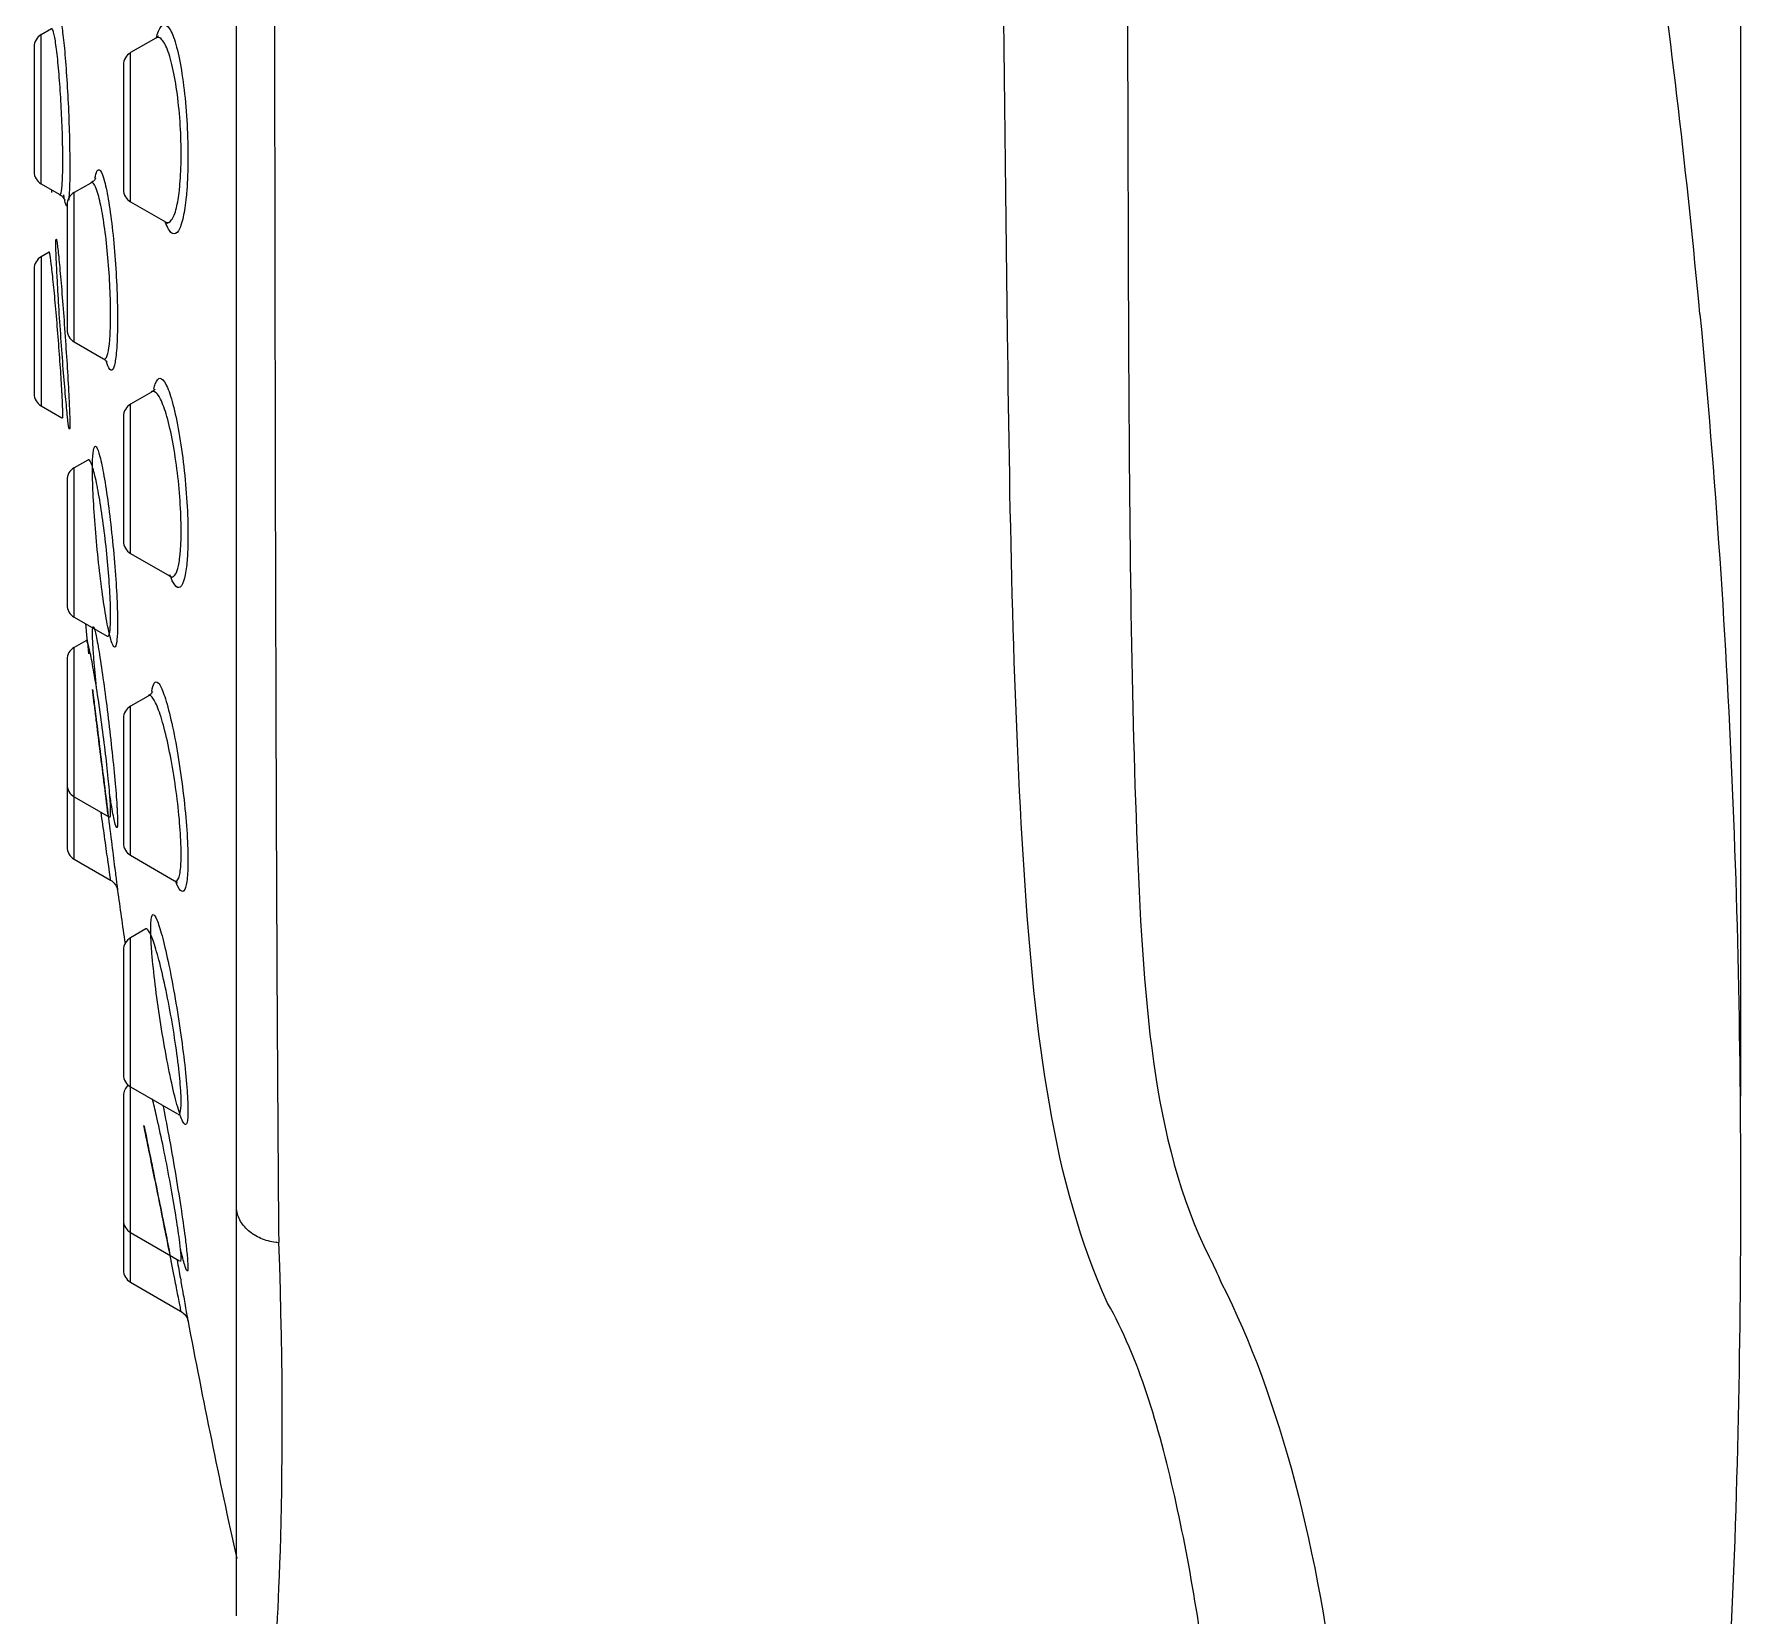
# Model space of a CAD drawing. Extents: x 1446 to 1743, y 841 to 1261.
# Drawn here: x 1647.24 to 1683.56, y 1069.95 to 1103.59 of the extents above; entities that cross this region are included whole.
import ezdxf

# ---------------------------------------------------------------- set-up
doc = ezdxf.new("R2010")
doc.units = 0
doc.header["$LTSCALE"] = 10
doc.header["$MEASUREMENT"] = 0
doc.layers.add('41', color=7, linetype='CONTINUOUS')
doc.layers.add('D', color=2, linetype='CONTINUOUS')

msp = doc.modelspace()

# ---------------------------------------------------------------- linework, layer by layer
at = {"layer": '41', "color": 7, "linetype": 'Continuous'}
for p, q in [((1647.613, 1103.706), (1647.393, 1103.579)), ((1647.243, 1103.32), (1647.243, 1100.666)), ((1649.827, 1103.505), (1649.293, 1103.197)), ((1649.143, 1102.937), (1649.143, 1100.284)), ((1647.393, 1100.406), (1647.775, 1100.185)), ((1648.446, 1100.424), (1648.093, 1100.221)), ((1649.293, 1100.024), (1650.033, 1099.596)), ((1647.943, 1099.961), (1647.943, 1097.307)), ((1647.559, 1098.953), (1647.393, 1098.857)), ((1647.243, 1098.597), (1647.243, 1095.944)), ((1648.093, 1097.047), (1648.718, 1096.686)), ((1647.393, 1095.684), (1647.832, 1095.43)), ((1649.737, 1095.977), (1649.293, 1095.721)), ((1647.832, 1095.43), (1647.833, 1095.43)), ((1649.143, 1095.461), (1649.143, 1092.807)), ((1648.381, 1094.534), (1648.093, 1094.368)), ((1647.943, 1094.108), (1647.943, 1091.454)), ((1649.293, 1092.547), (1650.124, 1092.068)), ((1648.093, 1091.194), (1648.794, 1090.79)), ((1648.342, 1090.691), (1648.093, 1090.547)), ((1648.344, 1090.692), (1648.342, 1090.691)), ((1647.943, 1090.288), (1647.943, 1087.634)), ((1649.665, 1089.515), (1649.293, 1089.3)), ((1649.143, 1089.041), (1649.143, 1086.387)), ((1647.943, 1087.634), (1647.943, 1086.307)), ((1648.093, 1087.374), (1648.845, 1086.94)), ((1648.093, 1086.047), (1648.866, 1085.601)), ((1649.293, 1086.127), (1650.227, 1085.588)), ((1649.617, 1084.561), (1649.293, 1084.374)), ((1649.143, 1084.114), (1649.143, 1081.46)), ((1649.293, 1081.201), (1650.289, 1080.626)), ((1649.143, 1081.017), (1649.143, 1078.364)), ((1649.143, 1078.363), (1649.143, 1077.307)), ((1649.293, 1078.104), (1650.337, 1077.501)), ((1649.293, 1077.047), (1650.357, 1076.433))]:
    msp.add_line(p, q, dxfattribs=at)
at = {"layer": '41', "color": 3, "linetype": 'Continuous'}
for p, q in [((1647.393, 1100.406), (1647.393, 1103.579)), ((1649.293, 1100.024), (1649.293, 1103.197)), ((1647.613, 1100.22), (1647.612, 1100.22)), ((1648.093, 1097.047), (1648.093, 1100.221)), ((1647.393, 1098.857), (1647.393, 1095.684)), ((1649.293, 1092.547), (1649.293, 1095.721)), ((1648.093, 1091.194), (1648.093, 1094.368)), ((1648.093, 1087.374), (1648.093, 1090.547)), ((1649.293, 1086.127), (1649.293, 1089.3)), ((1648.093, 1086.047), (1648.093, 1087.359)), ((1649.293, 1081.201), (1649.293, 1084.374)), ((1649.293, 1078.104), (1649.293, 1081.201)), ((1649.293, 1077.047), (1649.293, 1078.104))]:
    msp.add_line(p, q, dxfattribs=at)
at = {"layer": '41', "color": 7, "linetype": 'Continuous'}
for centre, radius, start, end in [((1647.543, 1103.32), 0.3, 120, 180), ((1649.443, 1102.937), 0.3, 120, 180), ((1647.543, 1100.666), 0.3, 180, 240), ((1648.243, 1099.961), 0.3, 120, 180), ((1649.443, 1100.284), 0.3, 180, 240), ((1647.543, 1098.597), 0.3, 120, 180), ((1648.243, 1097.307), 0.3, 180, 240), ((1647.543, 1095.944), 0.3, 180, 240), ((1649.443, 1095.461), 0.3, 120, 180), ((1648.243, 1094.108), 0.3, 120, 180), ((1649.443, 1092.807), 0.3, 180, 240), ((1648.243, 1091.454), 0.3, 180, 240), ((1826.151, 1109.634), 178.787, 185.96422, 186.17163), ((1648.243, 1090.288), 0.3, 120, 180), ((1649.443, 1089.041), 0.3, 120, 180), ((1648.243, 1087.634), 0.3, 180, 240), ((1648.243, 1086.307), 0.3, 180, 240), ((1649.443, 1086.387), 0.3, 180, 240), ((1826.151, 1109.634), 178.787, 187.79446, 188.16263), ((1649.443, 1084.114), 0.3, 120, 180), ((1649.443, 1081.46), 0.3, 180, 240), ((1649.443, 1081.017), 0.3, 132.3647, 180), ((1649.443, 1078.364), 0.3, 180, 240), ((1649.443, 1077.307), 0.3, 180, 240), ((1826.151, 1109.634), 178.787, 190.76312, 192.42296)]:
    msp.add_arc(centre, radius, start, end, dxfattribs=at)
at = {"layer": '41', "color": 7, "linetype": 'Continuous', "extrusion": (-8.56888e-20, -0.000466468, -1)}
msp.add_arc((-1648.719, 1085.339, -0.517), 0.3, 119.342, 172.877, dxfattribs=at)
at = {"layer": '41', "color": 7, "linetype": 'Continuous', "extrusion": (-0.000170266, 0.000958473, -1)}
msp.add_arc((-1650.219, 1076.166, 0.782), 0.3, 117.5876, 169.9027, dxfattribs=at)
at = {"layer": '41', "color": 3, "linetype": 'Continuous'}
for points, knots in [([(1667.944, 1097.229), (1667.865, 1103.599), (1667.795, 1110.33), (1667.685, 1120.115), (1667.649, 1123.266), (1667.586, 1129.345), (1667.558, 1132.247), (1667.507, 1137.525), (1667.485, 1139.966), (1667.453, 1144.216), (1667.442, 1146.025), (1667.42, 1149.01), (1667.41, 1150.151), (1667.399, 1151.675), (1667.397, 1152.071), (1667.397, 1152.07), (1667.397, 1152.07), (1667.397, 1152.07)], [0, 0, 0, 0, 0.25, 0.25, 0.374999, 0.374999, 0.499999, 0.499999, 0.624999, 0.624999, 0.749999, 0.749999, 0.874999, 0.874999, 0.999998, 0.999998, 1, 1, 1, 1]), ([(1652.35, 1150.296), (1652.35, 1150.296), (1652.35, 1150.296), (1652.35, 1150.294), (1652.351, 1149.623), (1652.353, 1147.073), (1652.353, 1145.172), (1652.353, 1137.895), (1652.35, 1130.956), (1652.349, 1119.029), (1652.348, 1114.937), (1652.352, 1106.519), (1652.355, 1102.373), (1652.368, 1094.317), (1652.377, 1090.501), (1652.403, 1083.563), (1652.421, 1080.474), (1652.443, 1077.902)], [0, 0, 0, 0, 0.00001, 0.00001, 0.125009, 0.125009, 0.250007, 0.250007, 0.500005, 0.500005, 0.625004, 0.625004, 0.750002, 0.750002, 0.875001, 0.875001, 1, 1, 1, 1]), ([(1670.32, 1150.152), (1670.32, 1150.152), (1670.32, 1150.152), (1670.32, 1150.153), (1670.321, 1149.775), (1670.328, 1148.318), (1670.336, 1147.226), (1670.348, 1144.375), (1670.352, 1142.646), (1670.367, 1138.585), (1670.376, 1136.254), (1670.397, 1131.209), (1670.406, 1128.434), (1670.427, 1122.624), (1670.441, 1119.609), (1670.476, 1110.235), (1670.49, 1103.778), (1670.513, 1097.634)], [0, 0, 0, 0, 0.000083, 0.000083, 0.125072, 0.125072, 0.250062, 0.250062, 0.375052, 0.375052, 0.500041, 0.500041, 0.625031, 0.625031, 0.750021, 0.750021, 1, 1, 1, 1]), ([(1647.728, 1103.837), (1647.728, 1103.839), (1647.729, 1103.84), (1647.729, 1103.842), (1647.738, 1103.923), (1647.749, 1103.969), (1647.762, 1103.976), (1647.775, 1103.983), (1647.79, 1103.951), (1647.806, 1103.883), (1647.822, 1103.815), (1647.839, 1103.709), (1647.855, 1103.573), (1647.872, 1103.437), (1647.889, 1103.268), (1647.904, 1103.079), (1647.92, 1102.89), (1647.935, 1102.677), (1647.948, 1102.456), (1647.961, 1102.237), (1647.972, 1102.004), (1647.98, 1101.778), (1647.989, 1101.552), (1647.995, 1101.327), (1647.998, 1101.121), (1648.002, 1100.9), (1648.002, 1100.694), (1648, 1100.523)], [0, 0, 0, 0, 0.002274, 0.002274, 0.002274, 0.125224, 0.125224, 0.125224, 0.248562, 0.248562, 0.248562, 0.372328, 0.372328, 0.372328, 0.496372, 0.496372, 0.496372, 0.620418, 0.620418, 0.620418, 0.744188, 0.744188, 0.744188, 0.867526, 0.867526, 0.867526, 1, 1, 1, 1]), ([(1647.851, 1100.69), (1647.851, 1100.701), (1647.851, 1100.712), (1647.851, 1100.723), (1647.853, 1100.865), (1647.853, 1101.032), (1647.85, 1101.212), (1647.85, 1101.213), (1647.849, 1101.214), (1647.849, 1101.216), (1647.846, 1101.397), (1647.84, 1101.595), (1647.831, 1101.793), (1647.823, 1101.991), (1647.812, 1102.195), (1647.799, 1102.388), (1647.786, 1102.581), (1647.771, 1102.767), (1647.755, 1102.932), (1647.74, 1103.096), (1647.723, 1103.244), (1647.706, 1103.362), (1647.689, 1103.479), (1647.673, 1103.571), (1647.657, 1103.629), (1647.641, 1103.687), (1647.626, 1103.714), (1647.613, 1103.706), (1647.613, 1103.706), (1647.613, 1103.706), (1647.613, 1103.706)], [0, 0, 0, 0, 0.010592, 0.010592, 0.010592, 0.150423, 0.150423, 0.150423, 0.151474, 0.151474, 0.151474, 0.292805, 0.292805, 0.292805, 0.434531, 0.434531, 0.434531, 0.576403, 0.576403, 0.576403, 0.718033, 0.718033, 0.718033, 0.859051, 0.859051, 0.859051, 0.999262, 0.999262, 0.999262, 1, 1, 1, 1]), ([(1649.841, 1103.505), (1649.844, 1103.517), (1649.847, 1103.528), (1649.85, 1103.539), (1649.882, 1103.653), (1649.92, 1103.73), (1649.96, 1103.765), (1650.001, 1103.801), (1650.045, 1103.795), (1650.09, 1103.747), (1650.135, 1103.698), (1650.181, 1103.605), (1650.224, 1103.476), (1650.268, 1103.346), (1650.31, 1103.175), (1650.347, 1102.977), (1650.384, 1102.782), (1650.417, 1102.555), (1650.443, 1102.315), (1650.468, 1102.079), (1650.488, 1101.825), (1650.499, 1101.574), (1650.511, 1101.328), (1650.516, 1101.077), (1650.513, 1100.844), (1650.51, 1100.613), (1650.499, 1100.393), (1650.483, 1100.201), (1650.48, 1100.176), (1650.478, 1100.153), (1650.476, 1100.13)], [0, 0, 0, 0, 0.011575, 0.011575, 0.011575, 0.131858, 0.131858, 0.131858, 0.254511, 0.254511, 0.254511, 0.379047, 0.379047, 0.379047, 0.504025, 0.504025, 0.504025, 0.627739, 0.627739, 0.627739, 0.749046, 0.749046, 0.749046, 0.867934, 0.867934, 0.867934, 0.98547, 0.98547, 0.98547, 1, 1, 1, 1]), ([(1650.331, 1100.273), (1650.333, 1100.293), (1650.336, 1100.314), (1650.338, 1100.336), (1650.354, 1100.505), (1650.365, 1100.7), (1650.368, 1100.904), (1650.368, 1100.906), (1650.368, 1100.909), (1650.368, 1100.911), (1650.371, 1101.12), (1650.366, 1101.345), (1650.355, 1101.566), (1650.343, 1101.791), (1650.323, 1102.018), (1650.298, 1102.228), (1650.272, 1102.442), (1650.239, 1102.645), (1650.202, 1102.818), (1650.165, 1102.992), (1650.123, 1103.142), (1650.079, 1103.256), (1650.036, 1103.368), (1649.989, 1103.448), (1649.944, 1103.489), (1649.906, 1103.523), (1649.868, 1103.529), (1649.832, 1103.508)], [0, 0, 0, 0, 0.017112, 0.017112, 0.017112, 0.153788, 0.153788, 0.153788, 0.155526, 0.155526, 0.155526, 0.295587, 0.295587, 0.295587, 0.438483, 0.438483, 0.438483, 0.584127, 0.584127, 0.584127, 0.731016, 0.731016, 0.731016, 0.876924, 0.876924, 0.876924, 1, 1, 1, 1]), ([(1648.535, 1100.525), (1648.547, 1100.593), (1648.561, 1100.643), (1648.577, 1100.673), (1648.599, 1100.716), (1648.626, 1100.72), (1648.653, 1100.683), (1648.681, 1100.647), (1648.711, 1100.569), (1648.741, 1100.456), (1648.771, 1100.342), (1648.802, 1100.19), (1648.83, 1100.012), (1648.859, 1099.833), (1648.887, 1099.624), (1648.911, 1099.401), (1648.935, 1099.179), (1648.956, 1098.938), (1648.973, 1098.697), (1648.989, 1098.458), (1649.001, 1098.213), (1649.009, 1097.983), (1649.016, 1097.755), (1649.018, 1097.535), (1649.015, 1097.341), (1649.012, 1097.132), (1649.003, 1096.947), (1648.989, 1096.804)], [0, 0, 0, 0, 0.078929, 0.078929, 0.078929, 0.192252, 0.192252, 0.192252, 0.306696, 0.306696, 0.306696, 0.421962, 0.421962, 0.421962, 0.537346, 0.537346, 0.537346, 0.65208, 0.65208, 0.65208, 0.765682, 0.765682, 0.765682, 0.878184, 0.878184, 0.878184, 1, 1, 1, 1]), ([(1647.787, 1100.179), (1647.794, 1100.175), (1647.801, 1100.179), (1647.807, 1100.193), (1647.819, 1100.219), (1647.829, 1100.279), (1647.836, 1100.369), (1647.843, 1100.451), (1647.848, 1100.561), (1647.851, 1100.69)], [0, 0, 0, 0, 0.207656, 0.207656, 0.207656, 0.619809, 0.619809, 0.619809, 1, 1, 1, 1]), ([(1648, 1100.523), (1647.997, 1100.376), (1647.992, 1100.25), (1647.985, 1100.155), (1647.983, 1100.12), (1647.98, 1100.089), (1647.977, 1100.061)], [0, 0, 0, 0, 0.727725, 0.727725, 0.727725, 1, 1, 1, 1]), ([(1648.842, 1096.994), (1648.843, 1097.004), (1648.844, 1097.014), (1648.845, 1097.025), (1648.858, 1097.145), (1648.865, 1097.295), (1648.868, 1097.464), (1648.868, 1097.466), (1648.868, 1097.468), (1648.868, 1097.469), (1648.871, 1097.641), (1648.869, 1097.837), (1648.861, 1098.039), (1648.854, 1098.244), (1648.842, 1098.461), (1648.825, 1098.673), (1648.809, 1098.887), (1648.788, 1099.101), (1648.764, 1099.297), (1648.739, 1099.493), (1648.712, 1099.678), (1648.683, 1099.834), (1648.654, 1099.99), (1648.623, 1100.122), (1648.593, 1100.221), (1648.563, 1100.318), (1648.533, 1100.385), (1648.505, 1100.415), (1648.488, 1100.434), (1648.471, 1100.439), (1648.455, 1100.43)], [0, 0, 0, 0, 0.010943, 0.010943, 0.010943, 0.137423, 0.137423, 0.137423, 0.138629, 0.138629, 0.138629, 0.267027, 0.267027, 0.267027, 0.396644, 0.396644, 0.396644, 0.527448, 0.527448, 0.527448, 0.658788, 0.658788, 0.658788, 0.789663, 0.789663, 0.789663, 0.919165, 0.919165, 0.919165, 1, 1, 1, 1]), ([(1647.951, 1099.942), (1647.94, 1099.925), (1647.928, 1099.936), (1647.915, 1099.974), (1647.902, 1100.013), (1647.887, 1100.082), (1647.873, 1100.175)], [0, 0, 0, 0, 0.495326, 0.495326, 0.495326, 1, 1, 1, 1]), ([(1650.476, 1100.13), (1650.46, 1099.966), (1650.438, 1099.822), (1650.413, 1099.706), (1650.384, 1099.571), (1650.349, 1099.47), (1650.311, 1099.41), (1650.272, 1099.348), (1650.23, 1099.328), (1650.186, 1099.35), (1650.142, 1099.372), (1650.096, 1099.438), (1650.051, 1099.544), (1650.045, 1099.56), (1650.038, 1099.576), (1650.031, 1099.594)], [0, 0, 0, 0, 0.211235, 0.211235, 0.211235, 0.456518, 0.456518, 0.456518, 0.706813, 0.706813, 0.706813, 0.961563, 0.961563, 0.961563, 1, 1, 1, 1]), ([(1650.033, 1099.597), (1650.035, 1099.595), (1650.038, 1099.594), (1650.041, 1099.592), (1650.084, 1099.57), (1650.127, 1099.585), (1650.166, 1099.638), (1650.204, 1099.689), (1650.239, 1099.777), (1650.268, 1099.896), (1650.294, 1099.999), (1650.315, 1100.127), (1650.331, 1100.273)], [0, 0, 0, 0, 0.021512, 0.021512, 0.021512, 0.367479, 0.367479, 0.367479, 0.707204, 0.707204, 0.707204, 1, 1, 1, 1]), ([(1647.836, 1095.95), (1647.835, 1095.964), (1647.834, 1095.979), (1647.834, 1095.994), (1647.825, 1096.141), (1647.815, 1096.312), (1647.802, 1096.494), (1647.802, 1096.495), (1647.802, 1096.496), (1647.802, 1096.497), (1647.789, 1096.68), (1647.775, 1096.879), (1647.759, 1097.078), (1647.744, 1097.276), (1647.727, 1097.479), (1647.71, 1097.671), (1647.694, 1097.861), (1647.677, 1098.044), (1647.661, 1098.206), (1647.645, 1098.367), (1647.63, 1098.511), (1647.616, 1098.625), (1647.603, 1098.739), (1647.591, 1098.828), (1647.582, 1098.883), (1647.573, 1098.933), (1647.567, 1098.957), (1647.562, 1098.955)], [0, 0, 0, 0, 0.014691, 0.014691, 0.014691, 0.157676, 0.157676, 0.157676, 0.15842, 0.15842, 0.15842, 0.302347, 0.302347, 0.302347, 0.446065, 0.446065, 0.446065, 0.58919, 0.58919, 0.58919, 0.731503, 0.731503, 0.731503, 0.873047, 0.873047, 0.873047, 1, 1, 1, 1]), ([(1647.711, 1099.231), (1647.716, 1099.237), (1647.722, 1099.209), (1647.731, 1099.148), (1647.741, 1099.083), (1647.752, 1098.981), (1647.766, 1098.849), (1647.779, 1098.716), (1647.794, 1098.55), (1647.81, 1098.365), (1647.826, 1098.179), (1647.843, 1097.968), (1647.86, 1097.749), (1647.876, 1097.53), (1647.893, 1097.298), (1647.908, 1097.071), (1647.924, 1096.845), (1647.939, 1096.617), (1647.951, 1096.409), (1647.965, 1096.179), (1647.977, 1095.964), (1647.985, 1095.787)], [0, 0, 0, 0, 0.132998, 0.132998, 0.132998, 0.274209, 0.274209, 0.274209, 0.415884, 0.415884, 0.415884, 0.558044, 0.558044, 0.558044, 0.700499, 0.700499, 0.700499, 0.842927, 0.842927, 0.842927, 1, 1, 1, 1]), ([(1670.513, 1097.634), (1670.53, 1093.775), (1670.554, 1090.058), (1670.819, 1083.205), (1670.999, 1080.029), (1672.232, 1077.588)], [0, 0, 0, 0, 0.5, 0.5, 1, 1, 1, 1]), ([(1670.07, 1076.605), (1668.909, 1079.13), (1668.52, 1082.302), (1668.068, 1089.332), (1667.994, 1093.135), (1667.944, 1097.229)], [0, 0, 0, 0, 0.5, 0.5, 1, 1, 1, 1]), ([(1648.721, 1096.685), (1648.722, 1096.684), (1648.723, 1096.684), (1648.725, 1096.683), (1648.751, 1096.671), (1648.775, 1096.695), (1648.796, 1096.753), (1648.814, 1096.806), (1648.83, 1096.888), (1648.842, 1096.994)], [0, 0, 0, 0, 0.026008, 0.026008, 0.026008, 0.536936, 0.536936, 0.536936, 1, 1, 1, 1]), ([(1648.989, 1096.804), (1648.978, 1096.684), (1648.962, 1096.59), (1648.943, 1096.53), (1648.923, 1096.463), (1648.898, 1096.434), (1648.872, 1096.445), (1648.846, 1096.457), (1648.816, 1096.51), (1648.787, 1096.6), (1648.784, 1096.609), (1648.78, 1096.619), (1648.777, 1096.629)], [0, 0, 0, 0, 0.299501, 0.299501, 0.299501, 0.63032, 0.63032, 0.63032, 0.964534, 0.964534, 0.964534, 1, 1, 1, 1]), ([(1650.347, 1092.522), (1650.349, 1092.544), (1650.351, 1092.566), (1650.353, 1092.588), (1650.365, 1092.736), (1650.37, 1092.913), (1650.368, 1093.104), (1650.368, 1093.108), (1650.368, 1093.111), (1650.368, 1093.114), (1650.366, 1093.312), (1650.356, 1093.53), (1650.34, 1093.75), (1650.323, 1093.974), (1650.298, 1094.207), (1650.269, 1094.427), (1650.238, 1094.65), (1650.202, 1094.868), (1650.162, 1095.06), (1650.122, 1095.253), (1650.078, 1095.427), (1650.033, 1095.567), (1649.988, 1095.706), (1649.942, 1095.815), (1649.898, 1095.887), (1649.855, 1095.957), (1649.812, 1095.993), (1649.774, 1095.99), (1649.764, 1095.99), (1649.754, 1095.987), (1649.745, 1095.982)], [0, 0, 0, 0, 0.01932, 0.01932, 0.01932, 0.148125, 0.148125, 0.148125, 0.150239, 0.150239, 0.150239, 0.283237, 0.283237, 0.283237, 0.419044, 0.419044, 0.419044, 0.557086, 0.557086, 0.557086, 0.695604, 0.695604, 0.695604, 0.832495, 0.832495, 0.832495, 0.966272, 0.966272, 0.966272, 1, 1, 1, 1]), ([(1649.788, 1096.043), (1649.797, 1096.085), (1649.808, 1096.121), (1649.819, 1096.152), (1649.847, 1096.231), (1649.882, 1096.272), (1649.919, 1096.272), (1649.958, 1096.271), (1650, 1096.227), (1650.044, 1096.145), (1650.088, 1096.061), (1650.134, 1095.934), (1650.178, 1095.775), (1650.223, 1095.615), (1650.267, 1095.418), (1650.307, 1095.2), (1650.347, 1094.982), (1650.383, 1094.738), (1650.413, 1094.488), (1650.443, 1094.241), (1650.468, 1093.982), (1650.485, 1093.731), (1650.501, 1093.486), (1650.511, 1093.242), (1650.513, 1093.022), (1650.515, 1092.804), (1650.51, 1092.603), (1650.498, 1092.434), (1650.496, 1092.409), (1650.494, 1092.385), (1650.492, 1092.361)], [0, 0, 0, 0, 0.044073, 0.044073, 0.044073, 0.159244, 0.159244, 0.159244, 0.276662, 0.276662, 0.276662, 0.396197, 0.396197, 0.396197, 0.516704, 0.516704, 0.516704, 0.636541, 0.636541, 0.636541, 0.754332, 0.754332, 0.754332, 0.869662, 0.869662, 0.869662, 0.983242, 0.983242, 0.983242, 1, 1, 1, 1]), ([(1647.845, 1095.423), (1647.847, 1095.422), (1647.849, 1095.428), (1647.851, 1095.443), (1647.853, 1095.472), (1647.853, 1095.536), (1647.85, 1095.629), (1647.848, 1095.713), (1647.843, 1095.822), (1647.836, 1095.95)], [0, 0, 0, 0, 0.202692, 0.202692, 0.202692, 0.622903, 0.622903, 0.622903, 1, 1, 1, 1]), ([(1647.985, 1095.787), (1647.992, 1095.642), (1647.997, 1095.518), (1647.999, 1095.423), (1648.002, 1095.317), (1648.002, 1095.244), (1647.999, 1095.21), (1647.998, 1095.192), (1647.996, 1095.185), (1647.993, 1095.188)], [0, 0, 0, 0, 0.369027, 0.369027, 0.369027, 0.780156, 0.780156, 0.780156, 1, 1, 1, 1]), ([(1648.868, 1091.117), (1648.869, 1091.134), (1648.869, 1091.151), (1648.869, 1091.169), (1648.87, 1091.295), (1648.867, 1091.452), (1648.858, 1091.626), (1648.858, 1091.628), (1648.858, 1091.631), (1648.858, 1091.633), (1648.849, 1091.811), (1648.836, 1092.012), (1648.818, 1092.219), (1648.8, 1092.427), (1648.778, 1092.647), (1648.753, 1092.859), (1648.728, 1093.072), (1648.7, 1093.283), (1648.671, 1093.476), (1648.641, 1093.667), (1648.611, 1093.845), (1648.581, 1093.995), (1648.551, 1094.143), (1648.521, 1094.268), (1648.494, 1094.358), (1648.467, 1094.448), (1648.441, 1094.507), (1648.42, 1094.53), (1648.409, 1094.541), (1648.4, 1094.544), (1648.391, 1094.54)], [0, 0, 0, 0, 0.017789, 0.017789, 0.017789, 0.14633, 0.14633, 0.14633, 0.148063, 0.148063, 0.148063, 0.27966, 0.27966, 0.27966, 0.412401, 0.412401, 0.412401, 0.545554, 0.545554, 0.545554, 0.678089, 0.678089, 0.678089, 0.809133, 0.809133, 0.809133, 0.938339, 0.938339, 0.938339, 1, 1, 1, 1]), ([(1648.526, 1094.81), (1648.538, 1094.831), (1648.552, 1094.831), (1648.568, 1094.811), (1648.589, 1094.782), (1648.614, 1094.713), (1648.641, 1094.609), (1648.669, 1094.504), (1648.698, 1094.36), (1648.728, 1094.19), (1648.758, 1094.018), (1648.789, 1093.815), (1648.818, 1093.597), (1648.847, 1093.378), (1648.875, 1093.138), (1648.9, 1092.897), (1648.925, 1092.657), (1648.948, 1092.41), (1648.965, 1092.175), (1648.983, 1091.943), (1648.997, 1091.717), (1649.005, 1091.516), (1649.014, 1091.318), (1649.018, 1091.139), (1649.016, 1090.994), (1649.016, 1090.974), (1649.016, 1090.955), (1649.015, 1090.936)], [0, 0, 0, 0, 0.090956, 0.090956, 0.090956, 0.217194, 0.217194, 0.217194, 0.344722, 0.344722, 0.344722, 0.47325, 0.47325, 0.47325, 0.602036, 0.602036, 0.602036, 0.730207, 0.730207, 0.730207, 0.857158, 0.857158, 0.857158, 0.982841, 0.982841, 0.982841, 1, 1, 1, 1]), ([(1650.492, 1092.361), (1650.48, 1092.225), (1650.462, 1092.111), (1650.441, 1092.024), (1650.416, 1091.922), (1650.385, 1091.856), (1650.35, 1091.831), (1650.314, 1091.806), (1650.273, 1091.823), (1650.231, 1091.88), (1650.198, 1091.926), (1650.163, 1091.997), (1650.128, 1092.091)], [0, 0, 0, 0, 0.228906, 0.228906, 0.228906, 0.501561, 0.501561, 0.501561, 0.779473, 0.779473, 0.779473, 1, 1, 1, 1]), ([(1650.138, 1092.06), (1650.162, 1092.046), (1650.184, 1092.045), (1650.205, 1092.057), (1650.24, 1092.077), (1650.271, 1092.134), (1650.296, 1092.224), (1650.318, 1092.3), (1650.335, 1092.402), (1650.347, 1092.522)], [0, 0, 0, 0, 0.24238, 0.24238, 0.24238, 0.654138, 0.654138, 0.654138, 1, 1, 1, 1]), ([(1648.494, 1090.983), (1648.498, 1090.99), (1648.503, 1090.988), (1648.509, 1090.978), (1648.522, 1090.955), (1648.539, 1090.892), (1648.56, 1090.794), (1648.581, 1090.696), (1648.605, 1090.559), (1648.632, 1090.395), (1648.659, 1090.229), (1648.688, 1090.032), (1648.717, 1089.819), (1648.747, 1089.604), (1648.778, 1089.368), (1648.807, 1089.129), (1648.837, 1088.889), (1648.866, 1088.64), (1648.891, 1088.403), (1648.917, 1088.168), (1648.94, 1087.937), (1648.959, 1087.731), (1648.977, 1087.526), (1648.992, 1087.341), (1649.002, 1087.189), (1649.004, 1087.163), (1649.005, 1087.139), (1649.007, 1087.115)], [0, 0, 0, 0, 0.060988, 0.060988, 0.060988, 0.189721, 0.189721, 0.189721, 0.31945, 0.31945, 0.31945, 0.450504, 0.450504, 0.450504, 0.582652, 0.582652, 0.582652, 0.715171, 0.715171, 0.715171, 0.847159, 0.847159, 0.847159, 0.977941, 0.977941, 0.977941, 1, 1, 1, 1]), ([(1648.798, 1090.787), (1648.8, 1090.786), (1648.802, 1090.785), (1648.804, 1090.785), (1648.824, 1090.78), (1648.839, 1090.811), (1648.85, 1090.876), (1648.86, 1090.932), (1648.866, 1091.014), (1648.868, 1091.117)], [0, 0, 0, 0, 0.051142, 0.051142, 0.051142, 0.56154, 0.56154, 0.56154, 1, 1, 1, 1]), ([(1649.015, 1090.936), (1649.013, 1090.82), (1649.007, 1090.727), (1648.998, 1090.664), (1648.987, 1090.59), (1648.971, 1090.553), (1648.952, 1090.557), (1648.946, 1090.558), (1648.94, 1090.563), (1648.933, 1090.571)], [0, 0, 0, 0, 0.398008, 0.398008, 0.398008, 0.861497, 0.861497, 0.861497, 1, 1, 1, 1]), ([(1648.859, 1087.291), (1648.858, 1087.312), (1648.856, 1087.334), (1648.855, 1087.357), (1648.845, 1087.49), (1648.831, 1087.652), (1648.812, 1087.83), (1648.812, 1087.833), (1648.812, 1087.836), (1648.811, 1087.839), (1648.793, 1088.023), (1648.769, 1088.228), (1648.744, 1088.437), (1648.718, 1088.647), (1648.689, 1088.867), (1648.66, 1089.078), (1648.631, 1089.289), (1648.6, 1089.496), (1648.57, 1089.685), (1648.54, 1089.871), (1648.511, 1090.043), (1648.484, 1090.187), (1648.457, 1090.329), (1648.433, 1090.447), (1648.412, 1090.532), (1648.391, 1090.616), (1648.374, 1090.67), (1648.361, 1090.689), (1648.357, 1090.695), (1648.353, 1090.697), (1648.35, 1090.696)], [0, 0, 0, 0, 0.0226, 0.0226, 0.0226, 0.154347, 0.154347, 0.154347, 0.15651, 0.15651, 0.15651, 0.291586, 0.291586, 0.291586, 0.426963, 0.426963, 0.426963, 0.561588, 0.561588, 0.561588, 0.69462, 0.69462, 0.69462, 0.825787, 0.825787, 0.825787, 0.955478, 0.955478, 0.955478, 1, 1, 1, 1]), ([(1649.745, 1089.608), (1649.757, 1089.692), (1649.774, 1089.753), (1649.794, 1089.786), (1649.819, 1089.827), (1649.85, 1089.828), (1649.885, 1089.789), (1649.921, 1089.749), (1649.961, 1089.666), (1650.003, 1089.549), (1650.046, 1089.429), (1650.092, 1089.269), (1650.136, 1089.082), (1650.181, 1088.893), (1650.227, 1088.672), (1650.269, 1088.436), (1650.311, 1088.2), (1650.35, 1087.944), (1650.384, 1087.687), (1650.417, 1087.435), (1650.446, 1087.176), (1650.467, 1086.933), (1650.488, 1086.695), (1650.502, 1086.465), (1650.509, 1086.264), (1650.51, 1086.218), (1650.512, 1086.174), (1650.512, 1086.132)], [0, 0, 0, 0, 0.09753, 0.09753, 0.09753, 0.218941, 0.218941, 0.218941, 0.342667, 0.342667, 0.342667, 0.468818, 0.468818, 0.468818, 0.596464, 0.596464, 0.596464, 0.723949, 0.723949, 0.723949, 0.849635, 0.849635, 0.849635, 0.972714, 0.972714, 0.972714, 1, 1, 1, 1]), ([(1650.368, 1086.263), (1650.367, 1086.301), (1650.366, 1086.341), (1650.364, 1086.381), (1650.358, 1086.559), (1650.343, 1086.762), (1650.323, 1086.971), (1650.323, 1086.975), (1650.322, 1086.978), (1650.322, 1086.982), (1650.301, 1087.2), (1650.272, 1087.432), (1650.239, 1087.657), (1650.205, 1087.886), (1650.166, 1088.115), (1650.124, 1088.324), (1650.082, 1088.532), (1650.036, 1088.728), (1649.991, 1088.894), (1649.946, 1089.057), (1649.901, 1089.196), (1649.858, 1089.3), (1649.816, 1089.401), (1649.775, 1089.471), (1649.739, 1089.503), (1649.715, 1089.526), (1649.693, 1089.531), (1649.673, 1089.519)], [0, 0, 0, 0, 0.031718, 0.031718, 0.031718, 0.172456, 0.172456, 0.172456, 0.174749, 0.174749, 0.174749, 0.320826, 0.320826, 0.320826, 0.468815, 0.468815, 0.468815, 0.616603, 0.616603, 0.616603, 0.762049, 0.762049, 0.762049, 0.903922, 0.903922, 0.903922, 1, 1, 1, 1]), ([(1648.851, 1086.937), (1648.852, 1086.936), (1648.853, 1086.936), (1648.854, 1086.936), (1648.864, 1086.937), (1648.869, 1086.975), (1648.869, 1087.046), (1648.869, 1087.105), (1648.866, 1087.188), (1648.859, 1087.291)], [0, 0, 0, 0, 0.054347, 0.054347, 0.054347, 0.570823, 0.570823, 0.570823, 1, 1, 1, 1]), ([(1648.817, 1085.972), (1648.814, 1085.995), (1648.811, 1086.019), (1648.807, 1086.043), (1648.788, 1086.181), (1648.764, 1086.349), (1648.739, 1086.532), (1648.738, 1086.533), (1648.738, 1086.534), (1648.738, 1086.536), (1648.716, 1086.692), (1648.692, 1086.863), (1648.667, 1087.038)], [0, 0, 0, 0, 0.086877, 0.086877, 0.086877, 0.578695, 0.578695, 0.578695, 0.581977, 0.581977, 0.581977, 1, 1, 1, 1]), ([(1649.007, 1087.115), (1649.013, 1086.999), (1649.017, 1086.906), (1649.017, 1086.839), (1649.016, 1086.759), (1649.011, 1086.717), (1649.001, 1086.715), (1648.999, 1086.714), (1648.997, 1086.716), (1648.994, 1086.719)], [0, 0, 0, 0, 0.403687, 0.403687, 0.403687, 0.889467, 0.889467, 0.889467, 1, 1, 1, 1]), ([(1650.23, 1085.586), (1650.232, 1085.585), (1650.234, 1085.584), (1650.236, 1085.583), (1650.269, 1085.568), (1650.297, 1085.59), (1650.318, 1085.648), (1650.339, 1085.705), (1650.354, 1085.799), (1650.362, 1085.922), (1650.368, 1086.018), (1650.37, 1086.134), (1650.368, 1086.263)], [0, 0, 0, 0, 0.022014, 0.022014, 0.022014, 0.375941, 0.375941, 0.375941, 0.727618, 0.727618, 0.727618, 1, 1, 1, 1]), ([(1648.869, 1085.599), (1648.869, 1085.599), (1648.869, 1085.599), (1648.869, 1085.6), (1648.869, 1085.604), (1648.863, 1085.645), (1648.853, 1085.719), (1648.844, 1085.781), (1648.832, 1085.867), (1648.817, 1085.972)], [0, 0, 0, 0, 0.031543, 0.031543, 0.031543, 0.561639, 0.561639, 0.561639, 1, 1, 1, 1]), ([(1650.512, 1086.132), (1650.515, 1085.988), (1650.513, 1085.859), (1650.507, 1085.751), (1650.499, 1085.613), (1650.484, 1085.507), (1650.463, 1085.442), (1650.441, 1085.376), (1650.414, 1085.35), (1650.381, 1085.364), (1650.348, 1085.378), (1650.31, 1085.435), (1650.27, 1085.529), (1650.264, 1085.544), (1650.257, 1085.56), (1650.25, 1085.577)], [0, 0, 0, 0, 0.195121, 0.195121, 0.195121, 0.447032, 0.447032, 0.447032, 0.700655, 0.700655, 0.700655, 0.958687, 0.958687, 0.958687, 1, 1, 1, 1]), ([(1648.965, 1085.797), (1648.979, 1085.679), (1648.991, 1085.583), (1649, 1085.514), (1649.01, 1085.431), (1649.016, 1085.385), (1649.017, 1085.38), (1649.017, 1085.38), (1649.017, 1085.38), (1649.017, 1085.38)], [0, 0, 0, 0, 0.438564, 0.438564, 0.438564, 0.968681, 0.968681, 0.968681, 1, 1, 1, 1]), ([(1649.75, 1084.844), (1649.756, 1084.857), (1649.763, 1084.864), (1649.771, 1084.866), (1649.792, 1084.87), (1649.82, 1084.833), (1649.851, 1084.758), (1649.884, 1084.682), (1649.922, 1084.564), (1649.962, 1084.416), (1650.003, 1084.265), (1650.047, 1084.077), (1650.091, 1083.869), (1650.136, 1083.657), (1650.182, 1083.418), (1650.226, 1083.171), (1650.269, 1082.923), (1650.312, 1082.661), (1650.349, 1082.405), (1650.385, 1082.153), (1650.418, 1081.9), (1650.444, 1081.67), (1650.469, 1081.443), (1650.488, 1081.232), (1650.5, 1081.054), (1650.503, 1081.012), (1650.505, 1080.971), (1650.507, 1080.932)], [0, 0, 0, 0, 0.048058, 0.048058, 0.048058, 0.175359, 0.175359, 0.175359, 0.304823, 0.304823, 0.304823, 0.436929, 0.436929, 0.436929, 0.571046, 0.571046, 0.571046, 0.705615, 0.705615, 0.705615, 0.838801, 0.838801, 0.838801, 0.969386, 0.969386, 0.969386, 1, 1, 1, 1]), ([(1650.362, 1081.085), (1650.36, 1081.12), (1650.358, 1081.156), (1650.355, 1081.194), (1650.344, 1081.351), (1650.325, 1081.537), (1650.3, 1081.736), (1650.3, 1081.74), (1650.299, 1081.744), (1650.299, 1081.747), (1650.273, 1081.954), (1650.24, 1082.181), (1650.204, 1082.407), (1650.167, 1082.634), (1650.124, 1082.868), (1650.081, 1083.088), (1650.037, 1083.307), (1649.991, 1083.518), (1649.946, 1083.704), (1649.902, 1083.887), (1649.857, 1084.051), (1649.816, 1084.182), (1649.776, 1084.31), (1649.738, 1084.411), (1649.706, 1084.476), (1649.674, 1084.539), (1649.646, 1084.57), (1649.625, 1084.565), (1649.623, 1084.564), (1649.621, 1084.564), (1649.62, 1084.563)], [0, 0, 0, 0, 0.03204, 0.03204, 0.03204, 0.166192, 0.166192, 0.166192, 0.168659, 0.168659, 0.168659, 0.307992, 0.307992, 0.307992, 0.448542, 0.448542, 0.448542, 0.588181, 0.588181, 0.588181, 0.725085, 0.725085, 0.725085, 0.858488, 0.858488, 0.858488, 0.988919, 0.988919, 0.988919, 1, 1, 1, 1]), ([(1650.331, 1077.962), (1650.326, 1077.999), (1650.321, 1078.039), (1650.315, 1078.081), (1650.293, 1078.241), (1650.263, 1078.43), (1650.23, 1078.631), (1650.229, 1078.635), (1650.228, 1078.639), (1650.228, 1078.643), (1650.193, 1078.851), (1650.152, 1079.078), (1650.11, 1079.305), (1650.067, 1079.532), (1650.022, 1079.764), (1649.976, 1079.982), (1649.932, 1080.197), (1649.886, 1080.405), (1649.844, 1080.589), (1649.814, 1080.719), (1649.785, 1080.839), (1649.758, 1080.945)], [0, 0, 0, 0, 0.050715, 0.050715, 0.050715, 0.248442, 0.248442, 0.248442, 0.252128, 0.252128, 0.252128, 0.456016, 0.456016, 0.456016, 0.659285, 0.659285, 0.659285, 0.859069, 0.859069, 0.859069, 1, 1, 1, 1]), ([(1649.98, 1080.809), (1649.983, 1080.793), (1649.986, 1080.777), (1649.99, 1080.76), (1650.032, 1080.55), (1650.077, 1080.314), (1650.122, 1080.07), (1650.167, 1079.823), (1650.212, 1079.562), (1650.255, 1079.308), (1650.297, 1079.053), (1650.338, 1078.799), (1650.373, 1078.567), (1650.407, 1078.337), (1650.437, 1078.123), (1650.46, 1077.942), (1650.466, 1077.896), (1650.471, 1077.852), (1650.476, 1077.81)], [0, 0, 0, 0, 0.018089, 0.018089, 0.018089, 0.247607, 0.247607, 0.247607, 0.480113, 0.480113, 0.480113, 0.712679, 0.712679, 0.712679, 0.942237, 0.942237, 0.942237, 1, 1, 1, 1]), ([(1650.305, 1080.616), (1650.318, 1080.61), (1650.328, 1080.613), (1650.337, 1080.626), (1650.354, 1080.651), (1650.365, 1080.713), (1650.368, 1080.809), (1650.37, 1080.882), (1650.368, 1080.975), (1650.362, 1081.085)], [0, 0, 0, 0, 0.227993, 0.227993, 0.227993, 0.665654, 0.665654, 0.665654, 1, 1, 1, 1]), ([(1650.507, 1080.932), (1650.513, 1080.81), (1650.515, 1080.706), (1650.512, 1080.624), (1650.509, 1080.518), (1650.499, 1080.447), (1650.482, 1080.418), (1650.47, 1080.398), (1650.455, 1080.397), (1650.437, 1080.416)], [0, 0, 0, 0, 0.309901, 0.309901, 0.309901, 0.715524, 0.715524, 0.715524, 1, 1, 1, 1]), ([(1650.233, 1077.119), (1650.224, 1077.161), (1650.216, 1077.204), (1650.207, 1077.249), (1650.17, 1077.434), (1650.129, 1077.643), (1650.086, 1077.86), (1650.085, 1077.862), (1650.085, 1077.864), (1650.085, 1077.866), (1650.041, 1078.084), (1649.995, 1078.315), (1649.95, 1078.54), (1649.906, 1078.762), (1649.861, 1078.983), (1649.82, 1079.188), (1649.779, 1079.387), (1649.741, 1079.575), (1649.708, 1079.736), (1649.676, 1079.894), (1649.648, 1080.031), (1649.627, 1080.136), (1649.606, 1080.239), (1649.59, 1080.313), (1649.582, 1080.352), (1649.575, 1080.39), (1649.574, 1080.394), (1649.58, 1080.363), (1649.587, 1080.331), (1649.601, 1080.261), (1649.622, 1080.161), (1649.641, 1080.067), (1649.666, 1079.942), (1649.696, 1079.798), (1649.719, 1079.685), (1649.745, 1079.557), (1649.773, 1079.421), (1649.812, 1079.226), (1649.856, 1079.009), (1649.9, 1078.788), (1649.945, 1078.567), (1649.991, 1078.336), (1650.035, 1078.114), (1650.07, 1077.941), (1650.104, 1077.769), (1650.136, 1077.608)], [0, 0, 0, 0, 0.019505, 0.019505, 0.019505, 0.100867, 0.100867, 0.100867, 0.101556, 0.101556, 0.101556, 0.183131, 0.183131, 0.183131, 0.263131, 0.263131, 0.263131, 0.34109, 0.34109, 0.34109, 0.417294, 0.417294, 0.417294, 0.492655, 0.492655, 0.492655, 0.568394, 0.568394, 0.568394, 0.645526, 0.645526, 0.645526, 0.717879, 0.717879, 0.717879, 0.774486, 0.774486, 0.774486, 0.855793, 0.855793, 0.855793, 0.936961, 0.936961, 0.936961, 1, 1, 1, 1]), ([(1650.353, 1077.492), (1650.358, 1077.489), (1650.362, 1077.493), (1650.365, 1077.504), (1650.371, 1077.529), (1650.37, 1077.592), (1650.362, 1077.688), (1650.356, 1077.761), (1650.345, 1077.854), (1650.331, 1077.962)], [0, 0, 0, 0, 0.19484, 0.19484, 0.19484, 0.654593, 0.654593, 0.654593, 1, 1, 1, 1]), ([(1652.44, 1077.902), (1652.642, 1072.309), (1652.351, 1068.98), (1652.35, 1068.972), (1652.35, 1068.972), (1652.35, 1068.972)], [0, 0, 0, 0, 0.999963, 0.999963, 1, 1, 1, 1]), ([(1650.476, 1077.81), (1650.49, 1077.69), (1650.5, 1077.587), (1650.507, 1077.506), (1650.515, 1077.399), (1650.516, 1077.329), (1650.509, 1077.3), (1650.506, 1077.286), (1650.501, 1077.282), (1650.494, 1077.289)], [0, 0, 0, 0, 0.332226, 0.332226, 0.332226, 0.774358, 0.774358, 0.774358, 1, 1, 1, 1]), ([(1672.232, 1077.588), (1672.323, 1077.41), (1672.408, 1077.226), (1672.488, 1077.038), (1672.488, 1077.038), (1672.488, 1077.038), (1672.488, 1077.038)], [0, 0, 0, 0, 0.999933, 0.999933, 0.999933, 1, 1, 1, 1]), ([(1650.369, 1076.426), (1650.369, 1076.426), (1650.364, 1076.448), (1650.356, 1076.491), (1650.345, 1076.548), (1650.326, 1076.645), (1650.301, 1076.771), (1650.282, 1076.87), (1650.258, 1076.987), (1650.233, 1077.119)], [0, 0, 0, 0, 0.296512, 0.296512, 0.296512, 0.694122, 0.694122, 0.694122, 1, 1, 1, 1]), ([(1650.377, 1076.989), (1650.403, 1076.843), (1650.427, 1076.712), (1650.446, 1076.604), (1650.471, 1076.463), (1650.49, 1076.357), (1650.501, 1076.294), (1650.509, 1076.247), (1650.513, 1076.223), (1650.513, 1076.223)], [0, 0, 0, 0, 0.306051, 0.306051, 0.306051, 0.703675, 0.703675, 0.703675, 1, 1, 1, 1]), ([(1672.488, 1077.038), (1673.736, 1074.589), (1674.577, 1071.31), (1675.378, 1064.09), (1675.279, 1060.017), (1674.715, 1055.965)], [0, 0, 0, 0, 0.5, 0.5, 1, 1, 1, 1]), ([(1672.408, 1056.196), (1672.6, 1058.199), (1672.707, 1060.156), (1672.656, 1064), (1672.513, 1065.827), (1672.102, 1069.309), (1671.841, 1070.973), (1671.152, 1074.015), (1670.739, 1075.423), (1670.07, 1076.605)], [0, 0, 0, 0, 0.25, 0.25, 0.5, 0.5, 0.75, 0.75, 1, 1, 1, 1])]:
    msp.add_open_spline(points, degree=3, knots=knots, dxfattribs=at)
at = {"layer": '41', "color": 7, "linetype": 'Continuous'}
for points, knots in [([(1682.666, 1097.633), (1682.394, 1100.555), (1681.707, 1106.489), (1680.25, 1115.394), (1678.366, 1124.329), (1676.07, 1133.168), (1673.407, 1141.779), (1671.38, 1147.39), (1670.324, 1150.118)], [0, 0, 0, 0, 0.162638, 0.33144, 0.500243, 0.669046, 0.837848, 1, 1, 1, 1]), ([(1651.543, 1078.671), (1651.543, 1083.795), (1651.543, 1090.84), (1651.543, 1102.632), (1651.543, 1106.68), (1651.543, 1114.888), (1651.543, 1118.879), (1651.543, 1130.51), (1651.543, 1137.265), (1651.543, 1144.348), (1651.543, 1146.195), (1651.543, 1148.671), (1651.543, 1149.317), (1651.543, 1149.315)], [0, 0, 0, 0, 0.250007, 0.250007, 0.375011, 0.375011, 0.500014, 0.500014, 0.750022, 0.750022, 0.875025, 0.875025, 1, 1, 1, 1]), ([(1649.884, 1103.55), (1649.883, 1103.55), (1649.878, 1103.548), (1649.854, 1103.531), (1649.827, 1103.507)], [0, 0, 0, 0, 0.197363, 1, 1, 1, 1]), ([(1648.548, 1100.526), (1648.548, 1100.526), (1648.543, 1100.515), (1648.51, 1100.461), (1648.462, 1100.438), (1648.445, 1100.431)], [0, 0, 0, 0, 0.424809, 0.81801, 1, 1, 1, 1]), ([(1647.611, 1100.276), (1647.611, 1100.272), (1647.611, 1100.269), (1647.612, 1100.265), (1647.613, 1100.235), (1647.613, 1100.22), (1647.613, 1100.22)], [0, 0, 0, 0, 0.10478, 0.10478, 0.10478, 1, 1, 1, 1]), ([(1647.775, 1100.182), (1647.789, 1100.175), (1647.826, 1100.157), (1647.865, 1100.115), (1647.89, 1100.077), (1647.899, 1100.057), (1647.9, 1100.053), (1647.9, 1100.053)], [0, 0, 0, 0, 0.126611, 0.351063, 0.556149, 0.782786, 1, 1, 1, 1]), ([(1650.026, 1099.595), (1650.045, 1099.584), (1650.069, 1099.571), (1650.074, 1099.567), (1650.074, 1099.567)], [0, 0, 0, 0, 0.606185, 1, 1, 1, 1]), ([(1647.993, 1095.188), (1647.99, 1095.191), (1647.987, 1095.202), (1647.983, 1095.222), (1647.975, 1095.263), (1647.965, 1095.343), (1647.953, 1095.455), (1647.94, 1095.568), (1647.926, 1095.716), (1647.911, 1095.886), (1647.895, 1096.058), (1647.879, 1096.257), (1647.862, 1096.468), (1647.846, 1096.679), (1647.829, 1096.907), (1647.813, 1097.134), (1647.797, 1097.361), (1647.781, 1097.593), (1647.768, 1097.81), (1647.754, 1098.027), (1647.742, 1098.235), (1647.732, 1098.418), (1647.726, 1098.537), (1647.721, 1098.648), (1647.716, 1098.745), (1647.71, 1098.887), (1647.706, 1099.004), (1647.705, 1099.086), (1647.704, 1099.17), (1647.706, 1099.22), (1647.71, 1099.23), (1647.711, 1099.231), (1647.711, 1099.231), (1647.711, 1099.231)], [0, 0, 0, 0, 0.05054, 0.05054, 0.05054, 0.15945, 0.15945, 0.15945, 0.268682, 0.268682, 0.268682, 0.378302, 0.378302, 0.378302, 0.48821, 0.48821, 0.48821, 0.598178, 0.598178, 0.598178, 0.707949, 0.707949, 0.707949, 0.779397, 0.779397, 0.779397, 0.884977, 0.884977, 0.884977, 0.993847, 0.993847, 0.993847, 1, 1, 1, 1]), ([(1682.764, 1062.381), (1682.904, 1063.701), (1683.348, 1068.489), (1683.6, 1076.786), (1683.473, 1087.231), (1682.999, 1094.172), (1682.674, 1097.634)], [0, 0, 0, 0, 0.112692, 0.408737, 0.704782, 1, 1, 1, 1]), ([(1648.716, 1096.685), (1648.738, 1096.672), (1648.776, 1096.647), (1648.793, 1096.62), (1648.795, 1096.616), (1648.795, 1096.616)], [0, 0, 0, 0, 0.325951, 0.705936, 1, 1, 1, 1]), ([(1649.811, 1096.043), (1649.813, 1096.041), (1649.81, 1096.021), (1649.754, 1095.994), (1649.732, 1095.984)], [0, 0, 0, 0, 0.675919, 1, 1, 1, 1]), ([(1648.933, 1090.571), (1648.918, 1090.59), (1648.901, 1090.629), (1648.883, 1090.686), (1648.857, 1090.768), (1648.829, 1090.89), (1648.799, 1091.041), (1648.77, 1091.194), (1648.739, 1091.38), (1648.709, 1091.586), (1648.68, 1091.793), (1648.65, 1092.024), (1648.624, 1092.261), (1648.597, 1092.497), (1648.573, 1092.746), (1648.553, 1092.985), (1648.532, 1093.223), (1648.516, 1093.459), (1648.504, 1093.673), (1648.493, 1093.884), (1648.486, 1094.08), (1648.484, 1094.244), (1648.483, 1094.355), (1648.484, 1094.453), (1648.487, 1094.534), (1648.492, 1094.647), (1648.501, 1094.73), (1648.514, 1094.777), (1648.518, 1094.791), (1648.522, 1094.802), (1648.526, 1094.81)], [0, 0, 0, 0, 0.081111, 0.081111, 0.081111, 0.197626, 0.197626, 0.197626, 0.315192, 0.315192, 0.315192, 0.43323, 0.43323, 0.43323, 0.550934, 0.550934, 0.550934, 0.667646, 0.667646, 0.667646, 0.783157, 0.783157, 0.783157, 0.8605, 0.8605, 0.8605, 0.968596, 0.968596, 0.968596, 1, 1, 1, 1]), ([(1650.124, 1092.063), (1650.145, 1092.051), (1650.175, 1092.034), (1650.18, 1092.029), (1650.179, 1092.028)], [0, 0, 0, 0, 0.541378, 1, 1, 1, 1]), ([(1648.568, 1089.695), (1648.565, 1089.721), (1648.562, 1089.747), (1648.56, 1089.772), (1648.539, 1089.989), (1648.521, 1090.191), (1648.509, 1090.362), (1648.5, 1090.477), (1648.494, 1090.58), (1648.489, 1090.667), (1648.484, 1090.785), (1648.482, 1090.873), (1648.485, 1090.927), (1648.487, 1090.956), (1648.49, 1090.975), (1648.494, 1090.983)], [0, 0, 0, 0, 0.036189, 0.036189, 0.036189, 0.345856, 0.345856, 0.345856, 0.554015, 0.554015, 0.554015, 0.840686, 0.840686, 0.840686, 1, 1, 1, 1]), ([(1648.821, 1086.947), (1648.819, 1086.959), (1648.818, 1086.971), (1648.816, 1086.984), (1648.787, 1087.216), (1648.757, 1087.463), (1648.727, 1087.702), (1648.697, 1087.943), (1648.667, 1088.183), (1648.639, 1088.404), (1648.612, 1088.623), (1648.586, 1088.829), (1648.565, 1089.003), (1648.55, 1089.122), (1648.537, 1089.227), (1648.526, 1089.316), (1648.511, 1089.438), (1648.499, 1089.531), (1648.492, 1089.587), (1648.485, 1089.646), (1648.482, 1089.667), (1648.485, 1089.646), (1648.487, 1089.626), (1648.495, 1089.566), (1648.507, 1089.47), (1648.519, 1089.374), (1648.535, 1089.239), (1648.555, 1089.078), (1648.576, 1088.916), (1648.6, 1088.721), (1648.626, 1088.512), (1648.652, 1088.3), (1648.681, 1088.066), (1648.711, 1087.83), (1648.741, 1087.591), (1648.771, 1087.344), (1648.801, 1087.107), (1648.831, 1086.87), (1648.86, 1086.638), (1648.886, 1086.429), (1648.912, 1086.221), (1648.935, 1086.032), (1648.955, 1085.876), (1648.958, 1085.849), (1648.961, 1085.822), (1648.965, 1085.797)], [0, 0, 0, 0, 0.004086, 0.004086, 0.004086, 0.082439, 0.082439, 0.082439, 0.161199, 0.161199, 0.161199, 0.239841, 0.239841, 0.239841, 0.292821, 0.292821, 0.292821, 0.365808, 0.365808, 0.365808, 0.442588, 0.442588, 0.442588, 0.518986, 0.518986, 0.518986, 0.59549, 0.59549, 0.59549, 0.67256, 0.67256, 0.67256, 0.750416, 0.750416, 0.750416, 0.828942, 0.828942, 0.828942, 0.907728, 0.907728, 0.907728, 0.986235, 0.986235, 0.986235, 1, 1, 1, 1]), ([(1649.763, 1089.613), (1649.762, 1089.614), (1649.758, 1089.604), (1649.731, 1089.551), (1649.68, 1089.529), (1649.665, 1089.524)], [0, 0, 0, 0, 0.367462, 0.834338, 1, 1, 1, 1]), ([(1648.994, 1086.719), (1648.985, 1086.732), (1648.973, 1086.768), (1648.958, 1086.826), (1648.94, 1086.901), (1648.917, 1087.016), (1648.892, 1087.161), (1648.878, 1087.244), (1648.863, 1087.339), (1648.847, 1087.442)], [0, 0, 0, 0, 0.327576, 0.327576, 0.327576, 0.754321, 0.754321, 0.754321, 1, 1, 1, 1]), ([(1650.226, 1085.585), (1650.231, 1085.583), (1650.266, 1085.572), (1650.278, 1085.547), (1650.281, 1085.542), (1650.282, 1085.542)], [0, 0, 0, 0, 0.079693, 0.627972, 1, 1, 1, 1]), ([(1650.437, 1080.416), (1650.429, 1080.425), (1650.421, 1080.436), (1650.412, 1080.451), (1650.383, 1080.503), (1650.348, 1080.596), (1650.31, 1080.722), (1650.271, 1080.851), (1650.228, 1081.019), (1650.184, 1081.21), (1650.14, 1081.405), (1650.094, 1081.631), (1650.05, 1081.869), (1650.005, 1082.109), (1649.961, 1082.368), (1649.922, 1082.624), (1649.883, 1082.878), (1649.847, 1083.138), (1649.817, 1083.379), (1649.788, 1083.617), (1649.764, 1083.844), (1649.748, 1084.041), (1649.737, 1084.177), (1649.729, 1084.301), (1649.725, 1084.407), (1649.72, 1084.545), (1649.721, 1084.656), (1649.728, 1084.733), (1649.732, 1084.785), (1649.74, 1084.822), (1649.75, 1084.844)], [0, 0, 0, 0, 0.034097, 0.034097, 0.034097, 0.1493, 0.1493, 0.1493, 0.26686, 0.26686, 0.26686, 0.386501, 0.386501, 0.386501, 0.507018, 0.507018, 0.507018, 0.626759, 0.626759, 0.626759, 0.744407, 0.744407, 0.744407, 0.825081, 0.825081, 0.825081, 0.9298, 0.9298, 0.9298, 1, 1, 1, 1]), ([(1652.424, 1077.889), (1652.41, 1077.891), (1652.396, 1077.892), (1652.382, 1077.894), (1652.271, 1077.908), (1652.163, 1077.937), (1652.064, 1077.98), (1651.966, 1078.022), (1651.876, 1078.078), (1651.801, 1078.143), (1651.723, 1078.211), (1651.66, 1078.29), (1651.617, 1078.374), (1651.574, 1078.456), (1651.55, 1078.545), (1651.544, 1078.633), (1651.543, 1078.645), (1651.543, 1078.658), (1651.543, 1078.671)], [0, 0, 0, 0, 0.028811, 0.028811, 0.028811, 0.261252, 0.261252, 0.261252, 0.493694, 0.493694, 0.493694, 0.733453, 0.733453, 0.733453, 0.965909, 0.965909, 0.965909, 1, 1, 1, 1]), ([(1651.543, 1069.954), (1651.543, 1069.954), (1651.543, 1069.954), (1651.543, 1069.961), (1651.543, 1073.225), (1651.543, 1078.671)], [0, 0, 0, 0, 0.000021, 0.000021, 1, 1, 1, 1]), ([(1650.283, 1077.521), (1650.307, 1077.385), (1650.33, 1077.254), (1650.352, 1077.134), (1650.361, 1077.084), (1650.369, 1077.035), (1650.377, 1076.989)], [0, 0, 0, 0, 0.710407, 0.710407, 0.710407, 1, 1, 1, 1]), ([(1650.494, 1077.289), (1650.487, 1077.296), (1650.479, 1077.312), (1650.469, 1077.337), (1650.45, 1077.389), (1650.423, 1077.483), (1650.392, 1077.609), (1650.379, 1077.659), (1650.366, 1077.714), (1650.352, 1077.775)], [0, 0, 0, 0, 0.257008, 0.257008, 0.257008, 0.7894, 0.7894, 0.7894, 1, 1, 1, 1])]:
    msp.add_open_spline(points, degree=3, knots=knots, dxfattribs=at)
at = {"layer": 'D'}
msp.add_line((1683.534, 1081.008), (1683.534, 1164.592), dxfattribs=at)

doc.saveas('drawing.dxf')
